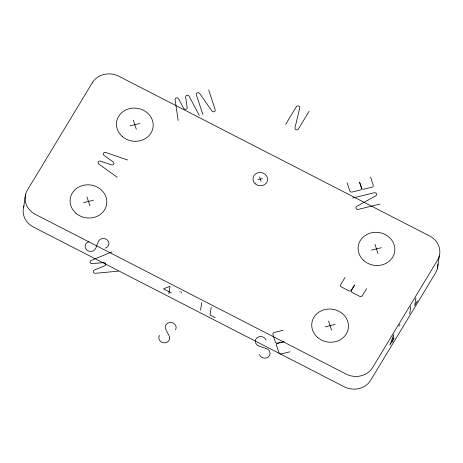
<?xml version="1.0" encoding="UTF-8"?>
<svg xmlns="http://www.w3.org/2000/svg" width="463" height="463" viewBox="0 0 463 463"><rect width="100%" height="100%" fill="white"/><g stroke="black" fill="none" stroke-linecap="round" stroke-linejoin="round"><path stroke-width="0.69" d="M23.665 207.1L25.581 194.425M168.845 293.883L169.996 286.284L163.514 288.866L171.455 292.946M179.933 292.089L180.049 291.343M181.293 292.79L181.403 292.043M200.572 310.204L201.718 302.605M211.169 307.461L210.023 315.06L215.179 317.711M392.595 342.093L393.747 334.494L389.881 345.004L394.146 337.944M399.042 326.218L399.158 325.472M399.772 325.009L399.887 324.262M409.645 313.897L410.791 306.298M415.872 297.9L414.726 305.499L417.493 300.909M437.419 268.575L439.335 255.9M285.642 124.385L296.366 106.64A1.846 1.661 8.6 0 1 299.775 107.908L294.972 127.782A1.84 1.655 8.6 0 0 298.38 129.044L309.105 111.305M345.01 277.511L340.664 284.704A1.84 1.655 8.6 0 0 341.416 286.973L348.928 290.839A1.84 1.655 8.6 0 0 351.417 290.232L354.641 284.971L351.486 290.266A1.84 1.655 8.6 0 0 352.233 292.535L359.751 296.401A1.84 1.655 8.6 0 0 362.24 295.793L366.586 288.599M111.971 251.895L91.089 260.455A1.864 1.678 8.6 0 0 92.149 263.667L103.648 262.596A1.864 1.678 8.6 0 1 104.707 265.808L94.267 270.091A1.864 1.678 8.6 0 0 95.326 273.297L118.32 271.162M129.848 125.907L139.803 123.482M83.473 202.632L93.422 200.207M257.937 179.702L262.631 178.556M352.656 198.025L374.353 192.735A1.846 1.661 8.6 0 1 375.846 195.78L356.799 206.324A1.84 1.655 8.6 0 0 358.298 209.374L379.99 204.079M371.494 250.118L381.443 247.693M282.939 330.368L274.148 332.515A1.84 1.655 8.6 0 0 272.915 334.552L275.375 342.007A1.84 1.655 8.6 0 0 277.661 343.181L284.126 341.648L277.684 343.251A1.84 1.655 8.6 0 0 276.457 345.288L278.917 352.742A1.84 1.655 8.6 0 0 281.203 353.923L290 351.776M325.113 326.843L335.067 324.413M127.643 159.99L105.726 152.495A1.864 1.678 8.6 0 0 103.984 155.371L113.203 161.998A1.864 1.678 8.6 0 1 111.467 164.874L100.506 161.124A1.864 1.678 8.6 0 0 98.769 164L117.208 177.254M199.264 115.391L189.147 96.229A1.864 1.678 8.6 0 0 185.628 97.085L187.168 107.526A1.864 1.678 8.6 0 1 183.655 108.383L178.591 98.804A1.864 1.678 8.6 0 0 175.072 99.661L178.157 120.536M370.591 177.126L373.236 185.154A1.84 1.655 8.6 0 1 372.009 187.185L363.837 189.182A1.84 1.655 8.6 0 1 361.545 188.007L359.566 182.127L361.47 188.024A1.84 1.655 8.6 0 1 360.243 190.056L352.071 192.052A1.84 1.655 8.6 0 1 349.779 190.872L347.134 182.85M374.972 244.366L377.964 253.446M328.591 321.09L331.589 330.171M259.581 176.988L260.993 181.27M208.703 89.972L215.231 109.772A1.84 1.655 8.6 0 1 211.909 111.027L199.657 93.462A1.846 1.661 8.6 0 0 196.335 94.724L202.863 114.523M133.332 120.154L136.325 129.235M86.951 196.879L89.944 205.96M437.934 263.991A19.637 17.681 8.6 0 1 435.608 272.852L370.678 380.268A19.637 17.681 8.6 0 1 344.142 386.738L33.458 227.044A19.637 17.681 8.6 0 1 24.053 205.838M266.051 340.166A5.487 4.943 8.6 0 0 256.901 337.863A5.487 4.943 8.6 0 0 259.321 346.168L266.109 348.512A5.487 4.943 8.6 0 1 268.523 356.811A5.487 4.943 8.6 0 1 259.378 354.513M105.066 248.214A5.487 4.943 8.6 0 0 107.323 240.008A5.487 4.943 8.6 0 0 98.214 241.935L95.835 248.006A5.487 4.943 8.6 0 1 86.726 249.939A5.487 4.943 8.6 0 1 88.989 241.727M175.518 329.859A5.487 4.943 8.6 0 0 170.644 322.427A5.487 4.943 8.6 0 0 165.916 329.668L169.03 335.617A5.487 4.943 8.6 0 1 164.301 342.851A5.487 4.943 8.6 0 1 159.428 335.42M92.322 82.732L27.392 190.148A19.637 17.681 8.6 0 0 35.379 214.363L346.058 374.063A19.637 17.681 8.6 0 0 372.593 367.587L437.523 260.177A19.637 17.681 8.6 0 0 429.542 235.956L118.858 76.262A19.637 17.681 8.6 0 0 92.322 82.732M255.252 183.823A7.362 6.632 8.6 0 0 267.44 180.854A7.362 6.632 8.6 0 0 258.169 172.705A7.362 6.632 8.6 0 0 255.252 183.823M317.502 337.371A18.41 16.575 8.6 0 0 347.973 329.94A18.41 16.575 8.6 0 0 324.795 309.573A18.41 16.575 8.6 0 0 317.502 337.371M363.883 260.646A18.41 16.575 8.6 0 0 394.349 253.215A18.41 16.575 8.6 0 0 371.176 232.848A18.41 16.575 8.6 0 0 363.883 260.646M75.863 213.165A18.41 16.575 8.6 0 0 106.328 205.728A18.41 16.575 8.6 0 0 83.155 185.368A18.41 16.575 8.6 0 0 75.863 213.165M122.238 136.44A18.41 16.575 8.6 0 0 152.709 129.009A18.41 16.575 8.6 0 0 129.536 108.643A18.41 16.575 8.6 0 0 122.238 136.44"/></g></svg>
